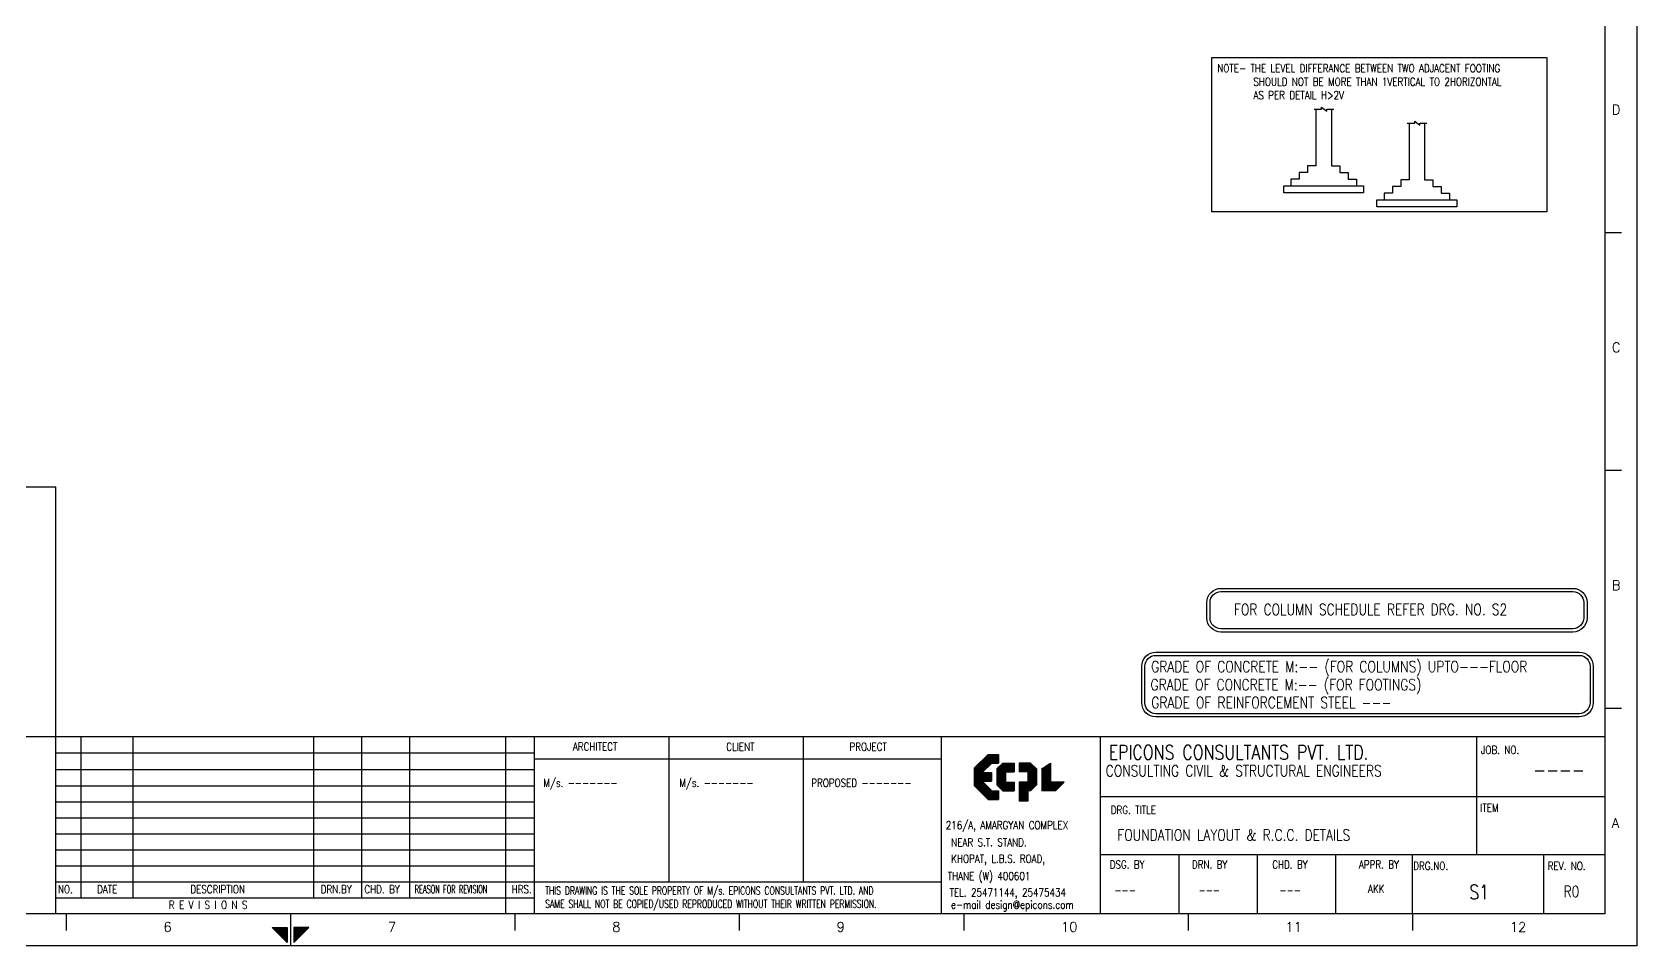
# Model space of a CAD drawing. Extents: x -93349148775 to 1048725102051, y -1180441401940 to 309370.
# Drawn here: x 1277 to 1779, y 729 to 1015 of the extents above; entities that cross this region are included whole.
import ezdxf

# ---------------------------------------------------------------- set-up
doc = ezdxf.new("R2010")
doc.units = 0
doc.header["$LTSCALE"] = 5
doc.header["$MEASUREMENT"] = 0
for name, color, linetype in [('FRAME', 6, 'Continuous'), ('HT', 8, 'Continuous'), ('LINE WORK', 4, 'Continuous'), ('LOGO', 1, 'Continuous'), ('sheet', 1, 'Continuous'), ('SUB TITLE', 3, 'Continuous'), ('TABLE FRAME', 5, 'Continuous'), ('TEXT', 4, 'Continuous'), ('TITLE', 6, 'Continuous')]:
    doc.layers.add(name, color=color, linetype=linetype)
doc.styles.add('D', font='romand.shx', dxfattribs={"height": 200})
doc.styles.add('ROMANS', font='romans.shx', dxfattribs={"width": 0.8, "height": 2.25})

# ---------------------------------------------------------------- blocks, each defined once
blk = doc.blocks.new('MID')
at = {"layer": 'sheet', "color": 2}
for p, q in [((8.94, 1.07), (4.27, 5.74)), ((4.27, 5.74), (4.27, 1.07)), ((0, 0), (10, 0)), ((4.27, 1.07), (8.94, 1.07)), ((8.94, -1.07), (4.27, -5.74)), ((4.27, -1.07), (8.94, -1.07)), ((4.27, -5.74), (4.27, -1.07))]:
    blk.add_line(p, q, dxfattribs=at)
for points in [[(4.27, 5.74), (8.94, 1.07), (4.27, 1.07)], [(4.27, -5.74), (8.94, -1.07), (4.27, -1.07)]]:
    blk.add_solid(points, dxfattribs=at)
blk = doc.blocks.new('*X31')
at = {"color": 0}
for p, q in [((97343, 4906), (98027, 5590)), ((97343, 4924), (98009, 5590)), ((97343, 4942), (97991, 5590)), ((97343, 4959), (97974, 5590)), ((97343, 4977), (97956, 5590)), ((97343, 4995), (97938, 5590)), ((97343, 5012), (97921, 5590)), ((97343, 5030), (97903, 5590)), ((97343, 5048), (97885, 5590)), ((97343, 5065), (97868, 5590)), ((97343, 5083), (97850, 5590)), ((97343, 5101), (97832, 5590)), ((97343, 5118), (97815, 5590)), ((97343, 5136), (97797, 5590)), ((97343, 5154), (97779, 5590)), ((97343, 5171), (97762, 5590)), ((97343, 5189), (97744, 5590)), ((97343, 4889), (98043, 5589)), ((97343, 4871), (98043, 5571)), ((97343, 4853), (98043, 5553)), ((97847, 5340), (98043, 5536)), ((97865, 5340), (98043, 5518)), ((97883, 5340), (98043, 5500)), ((97900, 5340), (98043, 5483)), ((97918, 5340), (98043, 5465)), ((97936, 5340), (98043, 5447)), ((97953, 5340), (98043, 5430)), ((97971, 5340), (98043, 5412)), ((97989, 5340), (98043, 5394)), ((98007, 5340), (98043, 5377)), ((98024, 5340), (98043, 5359)), ((98042, 5340), (98043, 5341)), ((97343, 4694), (97714, 5065)), ((97343, 4712), (97696, 5065)), ((97343, 4730), (97678, 5065)), ((97343, 4747), (97661, 5065)), ((97343, 4765), (97643, 5065)), ((97343, 4783), (97625, 5065)), ((97343, 4800), (97608, 5065)), ((97343, 4818), (97590, 5065)), ((97343, 4836), (97572, 5065)), ((97350, 4683), (97732, 5065)), ((97359, 4674), (97749, 5065)), ((97367, 4666), (97767, 5065)), ((97376, 4657), (97785, 5065)), ((97385, 4648), (97802, 5065)), ((97394, 4639), (97820, 5065)), ((97403, 4630), (97579, 4807)), ((97412, 4621), (97588, 4798)), ((97420, 4613), (97597, 4789)), ((97429, 4604), (97606, 4781)), ((97438, 4595), (97615, 4772)), ((97447, 4586), (97624, 4763)), ((97456, 4577), (97633, 4754)), ((97465, 4568), (97641, 4745)), ((97473, 4560), (97650, 4736)), ((97482, 4551), (97659, 4728)), ((97491, 4542), (97668, 4719)), ((97500, 4533), (97677, 4710)), ((97509, 4524), (97686, 4701)), ((97518, 4515), (97694, 4692)), ((97526, 4507), (97703, 4683)), ((97535, 4498), (97712, 4674)), ((97544, 4489), (97721, 4666)), ((97553, 4480), (97730, 4657)), ((97562, 4471), (97739, 4648)), ((97571, 4462), (97747, 4639)), ((97588, 4815), (97838, 5065)), ((97605, 4815), (97843, 5053)), ((97623, 4815), (97843, 5035)), ((97641, 4815), (97843, 5017)), ((97658, 4815), (97843, 5000)), ((97676, 4815), (97843, 4982)), ((97694, 4815), (97843, 4964)), ((97711, 4815), (97843, 4947)), ((97729, 4815), (97843, 4929)), ((97747, 4815), (97843, 4911)), ((97764, 4815), (97843, 4894)), ((97782, 4815), (97843, 4876)), ((97800, 4815), (97843, 4858)), ((97817, 4815), (97843, 4841)), ((97835, 4815), (97843, 4823)), ((97579, 4454), (97756, 4630)), ((97588, 4445), (97765, 4621)), ((97597, 4436), (97774, 4613)), ((97606, 4427), (97783, 4604)), ((97615, 4418), (97792, 4595)), ((97624, 4409), (97800, 4586)), ((97633, 4400), (97809, 4577)), ((97641, 4392), (97818, 4568)), ((97650, 4383), (97827, 4560)), ((97659, 4374), (97836, 4551)), ((97668, 4365), (97845, 4542)), ((97677, 4356), (97861, 4540)), ((97686, 4347), (97878, 4540)), ((97694, 4339), (97896, 4540)), ((97703, 4330), (97914, 4540)), ((97712, 4321), (97931, 4540)), ((97721, 4312), (97949, 4540)), ((97730, 4303), (97967, 4540)), ((97739, 4294), (97984, 4540)), ((97752, 4290), (98002, 4540)), ((97770, 4290), (98020, 4540)), ((97787, 4290), (98037, 4540)), ((97805, 4290), (98043, 4528)), ((97823, 4290), (98043, 4510)), ((97840, 4290), (98043, 4493)), ((97858, 4290), (98043, 4475)), ((97876, 4290), (98043, 4457)), ((97893, 4290), (98043, 4440)), ((97911, 4290), (98043, 4422)), ((97929, 4290), (98043, 4404)), ((97946, 4290), (98043, 4387)), ((97964, 4290), (98043, 4369)), ((97982, 4290), (98043, 4351)), ((97999, 4290), (98043, 4334)), ((98017, 4290), (98043, 4316)), ((98035, 4290), (98043, 4298))]:
    blk.add_line(p, q, dxfattribs=at)

msp = doc.modelspace()

# ---------------------------------------------------------------- hatches: boundary and pattern name
at = {"layer": 'sheet'}
h = msp.add_hatch(dxfattribs=at)
h.set_pattern_fill('ANSI31', color=2, style=0)
h.set_pattern_definition([(45, (937.17958, 728.0584), (-0.088388348, 0.088388348), [])])
h.paths.add_polyline_path([(1584.1, 786.45), (1580.55, 786.45), (1578.7, 784.61), (1578.7, 779.65), (1580.55, 777.81), (1584.1, 777.81), (1584.1, 780.51), (1581.4, 780.51), (1581.4, 783.75), (1584.1, 783.75)])
h.paths.add_polyline_path([(1597.06, 777.81), (1599.76, 780.51), (1595.44, 780.51), (1595.44, 786.45), (1592.74, 784.61), (1592.74, 777.81)])
h.paths.add_polyline_path([(1591.12, 779.65), (1591.12, 784.61), (1589.28, 786.45), (1585.72, 786.45), (1585.72, 783.75), (1588.42, 783.75), (1588.42, 780.51), (1585.72, 780.51), (1585.72, 774.57), (1588.42, 774.57), (1588.42, 777.81), (1589.28, 777.81)])

# ---------------------------------------------------------------- linework, layer by layer
at = {"layer": 'FRAME'}
for points in [[(937.62, 1323.35), (1778.62, 1323.35), (1778.62, 729.35), (937.62, 729.35)], [(1768.62, 739.35), (957.62, 739.35), (957.62, 1313.35), (1768.62, 1313.35)]]:
    msp.add_lwpolyline(points, close=True, dxfattribs=at)
at = {"layer": 'HT'}
for points in [[(1677.79, 990.6), (1680.15, 990.6), (1680.15, 991.22), (1681.73, 989.98), (1681.73, 990.6), (1683.92, 990.6)], [(1706.91, 986.23), (1709.27, 986.23), (1709.27, 986.85), (1710.85, 985.62), (1710.85, 986.23), (1713.04, 986.23)]]:
    msp.add_lwpolyline(points, dxfattribs=at)
at = {"layer": 'LINE WORK'}
for p, q in [((1678.34, 990.6), (1678.34, 972.94)), ((1683.2, 990.55), (1683.19, 972.89)), ((1707.45, 986.23), (1707.46, 968.57)), ((1712.32, 986.19), (1712.31, 968.53)), ((1678.34, 972.94), (1675.74, 972.94)), ((1675.74, 972.94), (1675.74, 970.87)), ((1683.19, 972.89), (1685.8, 972.89)), ((1685.8, 972.89), (1685.8, 970.82)), ((1670.53, 968.8), (1670.53, 966.68)), ((1673.14, 968.8), (1670.53, 968.8)), ((1675.74, 970.87), (1673.14, 970.87)), ((1673.14, 970.87), (1673.14, 968.8)), ((1673.14, 970.87), (1673.14, 968.8)), ((1685.8, 970.82), (1688.4, 970.82)), ((1688.4, 970.82), (1688.4, 968.75)), ((1688.4, 970.82), (1688.4, 968.75)), ((1688.4, 968.75), (1691.01, 968.75)), ((1691.01, 968.75), (1691.01, 966.68)), ((1704.86, 968.57), (1704.86, 966.5)), ((1707.46, 968.57), (1704.86, 968.57)), ((1712.31, 968.53), (1714.92, 968.53)), ((1714.92, 968.53), (1714.92, 966.46)), ((1699.65, 964.43), (1699.65, 962.32)), ((1702.25, 964.43), (1699.65, 964.43)), ((1704.86, 966.5), (1702.25, 966.5)), ((1702.25, 966.5), (1702.25, 964.43)), ((1702.25, 966.5), (1702.25, 964.43)), ((1714.92, 966.46), (1717.52, 966.46)), ((1717.52, 966.46), (1717.52, 964.39)), ((1717.52, 966.46), (1717.52, 964.39)), ((1717.52, 964.39), (1720.13, 964.39)), ((1720.13, 964.39), (1720.13, 962.32)), ((1395.42, 744.35), (1395.42, 794.73)), ((1476.33, 749.35), (1476.33, 794.73)), ((1518.33, 749.35), (1518.33, 794.73)), ((1728.62, 757.85), (1728.62, 794.73)), ((1434.33, 787.77), (1561.48, 787.77)), ((1611.12, 776.02), (1768.62, 776.02)), ((1611.12, 757.85), (1768.62, 757.85)), ((1635.62, 739.35), (1635.62, 757.85)), ((1660.12, 739.35), (1660.12, 757.85)), ((1684.62, 739.35), (1684.62, 757.85)), ((1708.54, 739.37), (1708.54, 757.85)), ((1749.56, 739.34), (1749.56, 757.84)), ((1284.84, 749.35), (1561.48, 749.35)), ((1284.84, 744.35), (1434.33, 744.35))]:
    msp.add_line(p, q, dxfattribs=at)
for points in [[(1668.3, 966.68), (1693.24, 966.68), (1693.24, 964.45), (1668.3, 964.45)], [(1697.42, 962.32), (1722.35, 962.32), (1722.35, 960.09), (1697.42, 960.09)]]:
    msp.add_lwpolyline(points, close=True, dxfattribs=at)
at = {"layer": 'LOGO'}
for p, q in [((1571.68, 784.83), (1576, 789.15)), ((1576, 789.15), (1579.24, 789.15)), ((1579.24, 789.15), (1579.24, 786.45)), ((1571.68, 784.83), (1571.68, 779.43)), ((1574.15, 783.48), (1577.12, 786.45)), ((1574.15, 783.48), (1577.08, 783.48)), ((1577.08, 783.48), (1577.08, 780.78)), ((1577.12, 786.45), (1579.24, 786.45)), ((1578.7, 784.61), (1580.55, 786.45)), ((1578.7, 784.61), (1578.7, 779.65)), ((1580.55, 786.45), (1584.1, 786.45)), ((1581.4, 783.75), (1581.4, 780.51)), ((1581.4, 783.75), (1584.1, 783.75)), ((1584.1, 786.45), (1584.1, 783.75)), ((1589.28, 786.45), (1585.72, 786.45)), ((1585.72, 786.45), (1585.72, 783.75)), ((1588.42, 783.75), (1585.72, 783.75)), ((1588.42, 783.75), (1588.42, 780.51)), ((1591.12, 784.61), (1589.28, 786.45)), ((1591.12, 784.61), (1591.12, 779.65)), ((1592.74, 784.61), (1595.44, 786.45)), ((1592.74, 784.61), (1592.74, 777.81)), ((1595.44, 786.45), (1595.44, 780.51)), ((1571.68, 779.43), (1576, 775.11)), ((1574.15, 780.78), (1577.12, 777.81)), ((1574.15, 780.78), (1577.08, 780.78)), ((1577.12, 777.81), (1579.24, 777.81)), ((1578.7, 779.65), (1580.55, 777.81)), ((1579.24, 777.81), (1579.24, 775.11)), ((1580.55, 777.81), (1584.1, 777.81)), ((1581.4, 780.51), (1584.1, 780.51)), ((1584.1, 780.51), (1584.1, 777.81)), ((1585.72, 780.51), (1585.72, 774.57)), ((1588.42, 780.51), (1585.72, 780.51)), ((1589.28, 777.81), (1588.42, 777.81)), ((1588.42, 777.81), (1588.42, 774.57)), ((1591.12, 779.65), (1589.28, 777.81)), ((1597.06, 777.81), (1592.74, 777.81)), ((1599.76, 780.51), (1595.44, 780.51)), ((1599.76, 780.51), (1597.06, 777.81)), ((1576, 775.11), (1579.24, 775.11)), ((1588.42, 774.57), (1585.72, 774.57))]:
    msp.add_line(p, q, dxfattribs=at)
at = {"layer": 'sheet', "color": 2}
for p, q in [((1768.61, 952.11), (1773.85, 952.11)), ((1768.61, 952.11), (1773.85, 952.11)), ((1768.61, 877.86), (1773.85, 877.86)), ((1768.61, 877.86), (1773.85, 877.86)), ((1768.61, 803.61), (1773.85, 803.61)), ((1768.61, 803.61), (1773.85, 803.61)), ((1288.04, 739.37), (1288.04, 734.13)), ((1288.04, 739.37), (1288.04, 734.13)), ((1358.12, 739.37), (1358.12, 734.13)), ((1358.12, 739.37), (1358.12, 734.13)), ((1428.2, 739.37), (1428.2, 734.13)), ((1428.2, 739.37), (1428.2, 734.13)), ((1498.29, 739.37), (1498.29, 734.13)), ((1498.29, 739.37), (1498.29, 734.13)), ((1568.37, 739.37), (1568.37, 734.13)), ((1568.37, 739.37), (1568.37, 734.13)), ((1638.45, 739.37), (1638.45, 734.13)), ((1638.45, 739.37), (1638.45, 734.13)), ((1708.54, 739.37), (1708.54, 734.13)), ((1708.54, 739.37), (1708.54, 734.13))]:
    msp.add_line(p, q, dxfattribs=at)
at = {"layer": 'sheet'}
for p, q in [((957.62, 872.66), (1284.84, 872.66)), ((1284.84, 739.66), (1284.84, 872.66)), ((957.62, 794.73), (1768.62, 794.73)), ((1434.33, 739.35), (1434.33, 794.73)), ((1561.48, 739.35), (1561.48, 794.73)), ((1611.12, 739.35), (1611.12, 794.73))]:
    msp.add_line(p, q, dxfattribs=at)
at = {"layer": 'TABLE FRAME'}
for p, q in [((1292.76, 744.35), (1292.76, 794.73)), ((1308.96, 744.35), (1308.96, 794.73)), ((1365.42, 744.35), (1365.42, 794.73)), ((1380.42, 744.35), (1380.42, 794.73)), ((1425.41, 739.35), (1425.41, 794.73)), ((1284.84, 789.61), (1434.33, 789.61)), ((1284.84, 784.48), (1434.33, 784.48)), ((1284.84, 779.35), (1434.33, 779.35)), ((1284.84, 774.35), (1434.33, 774.35)), ((1284.84, 769.35), (1434.33, 769.35)), ((1284.84, 764.35), (1434.33, 764.35)), ((1284.84, 759.35), (1434.33, 759.35)), ((1284.84, 754.35), (1434.33, 754.35))]:
    msp.add_line(p, q, dxfattribs=at)
msp.add_lwpolyline([(1645.84, 1006.75), (1750.54, 1006.75), (1750.54, 958.55), (1645.84, 958.55)], close=True, dxfattribs=at)
at = {"layer": 'TABLE FRAME', "color": 8}
msp.add_lwpolyline([(1648.71, 840.99), (1758.65, 840.99), (1758.65, 840.99, -0.414211), (1763.04, 836.6), (1763.04, 831.75, -0.414214), (1758.65, 827.36), (1648.71, 827.36), (1648.71, 827.36, -0.414209), (1644.32, 831.75), (1644.32, 836.6, -0.41422)], format="xyb", close=True, dxfattribs=at)
at = {"layer": 'TABLE FRAME'}
msp.add_lwpolyline([(1648.71, 839.99), (1758.65, 839.99), (1758.65, 839.99, -0.414211), (1762.04, 836.6), (1762.04, 831.75, -0.414214), (1758.65, 828.36), (1648.71, 828.36), (1648.71, 828.36, -0.414209), (1645.32, 831.75), (1645.32, 836.6, -0.41422)], format="xyb", close=True, dxfattribs=at)
at = {"layer": 'TABLE FRAME', "color": 8, "elevation": 1002.91}
msp.add_lwpolyline([(1628.37, 821.06), (1760.6, 821.06), (1760.6, 821.06, -0.414211), (1764.99, 816.66), (1764.99, 805.25, -0.414214), (1760.6, 800.86), (1628.37, 800.86), (1628.37, 800.86, -0.414209), (1623.98, 805.25), (1623.98, 816.66, -0.41422)], format="xyb", close=True, dxfattribs=at)
at = {"layer": 'TABLE FRAME', "elevation": 1002.91}
msp.add_lwpolyline([(1628.37, 820.06), (1760.6, 820.06), (1760.6, 820.06, -0.414211), (1763.99, 816.66), (1763.99, 805.25, -0.414214), (1760.6, 801.86), (1628.37, 801.86), (1628.37, 801.86, -0.414209), (1624.98, 805.25), (1624.98, 816.66, -0.41422)], format="xyb", close=True, dxfattribs=at)

# ---------------------------------------------------------------- block references
at = {"layer": 'LOGO', "color": 2, "xscale": 0.010810546875, "yscale": 0.010810546875, "zscale": 0.0108}
msp.add_blockref('*X31', (519.35, 728.73), dxfattribs=at)
at = {"layer": 'sheet', "color": 2, "xscale": -1, "rotation": 90}
msp.add_blockref('MID', (1358.12, 739.35), dxfattribs=at)
msp.add_blockref('MID', (1358.12, 739.35), dxfattribs=at)

# ---------------------------------------------------------------- texts
at = {"layer": 'sheet', "style": 'ROMANS'}
for s, p in [('D', (1770.8, 988.97)), ('C', (1770.8, 914.72)), ('B', (1770.8, 840.47)), ('A', (1770.8, 766.22)), ('6', (1318.43, 733.78)), ('7', (1388.51, 733.78)), ('8', (1458.59, 733.78)), ('9', (1528.68, 733.78)), ('10', (1598.76, 733.78)), ('11', (1668.84, 733.78)), ('12', (1738.93, 733.78))]:
    msp.add_text(s, height=3, dxfattribs=at).set_placement(p)
at = {"layer": 'SUB TITLE', "width": 0.8}
for s, height, style, p in [('FOR COLUMN SCHEDULE REFER DRG. NO. S2', 3.5, 'ROMANS', (1652.78, 832.63, 1002.91)), ('GRADE OF CONCRETE M:-- (FOR COLUMNS) UPTO---FLOOR', 3.5, 'ROMANS', (1626.91, 814.8, 501.46)), ('GRADE OF CONCRETE M:-- (FOR FOOTINGS)', 3.5, 'ROMANS', (1626.71, 809.16, 501.46)), ('GRADE OF REINFORCEMENT STEEL ---', 3.5, 'ROMANS', (1626.98, 803.57, 1002.91)), (' CONSULTING CIVIL & STRUCTURAL ENGINEERS', 3.5, 'ROMANS', (1610.81, 782.24)), ('FOUNDATION LAYOUT & R.C.C. DETAILS', 3.5, 'ROMANS', (1616.36, 762.23)), ('R0', 3.5, 'ROMANS', (1755.69, 744.58)), ('R E V I S I O N S', 2.5, 'D', (1320.14, 740.9))]:
    msp.add_text(s, height=height, dxfattribs=dict(at, style=style)).set_placement(p)
at = {"layer": 'TEXT', "style": 'ROMANS'}
for s, width, p in [('NOTE- THE LEVEL DIFFERANCE BETWEEN TWO ADJACENT FOOTING', 0.8, (1647.57, 1002.12)), ('SHOULD NOT BE MORE THAN 1VERTICAL TO 2HORIZONTAL ', 0.8, (1658.85, 997.93)), ('AS PER DETAIL H>2V', 0.8, (1658.85, 993.74)), (' ARCHITECT', 0.8, (1444.94, 790.33)), (' CLIENT', 0.8, (1492.84, 790.29)), (' PROJECT', 0.8, (1531.34, 790.29)), (' JOB. NO.', 0.8, (1728.56, 789.3)), ('M/s. -------', 0.8, (1437.08, 779)), ('M/s. -------', 0.8, (1479.53, 779)), ('PROPOSED -------', 0.8, (1520.76, 779)), (' DRG. TITLE', 0.8, (1612.93, 770.56)), ('ITEM', 0.8, (1729.69, 771.21)), (' 216/A, AMARGYAN COMPLEX', 0.8, (1561.41, 765.8)), ('NEAR S.T. STAND.', 0.8, (1564.47, 760.43)), ('KHOPAT, L.B.S. ROAD, ', 0.8, (1564.47, 755.32)), (' THANE (W) 400601', 0.8, (1562.01, 749.92)), (' DSG. BY', 0.8, (1612.61, 753.51)), (' DRN. BY', 0.8, (1638.27, 753.51)), (' CHD. BY', 0.8, (1663.36, 753.51)), ('APPR. BY', 0.8, (1691.79, 753.52)), (' DRG.NO.', 0.8, (1707.4, 753.07)), ('  REV. NO.', 0.8, (1748.02, 753.07)), ('NO.', 0.8, (1285.49, 745.79)), ('DATE', 0.8, (1297.71, 745.79)), ('DESCRIPTION', 0.8, (1326.84, 745.79)), ('DRN.BY', 0.8, (1367.55, 745.79)), ('CHD. BY', 0.8, (1381.19, 745.79)), ('REASON FOR REVISION', 0.6, (1396.89, 745.79)), ('HRS.', 0.8, (1427.2, 745.79)), ('THIS DRAWING IS THE SOLE PROPERTY OF M/s. EPICONS CONSULTANTS PVT. LTD. AND', 0.7, (1437.66, 745.35)), (' TEL. 25471144, 25475434', 0.8, (1562.58, 744.81)), ('AKK', 0.8, (1694.63, 745.92)), ('SAME SHALL NOT BE COPIED/USED REPRODUCED WITHOUT THEIR WRITTEN PERMISSION.', 0.7, (1437.66, 741.21)), ('e-mail design@epicons.com', 0.8, (1564.4, 740.97)), ('---', 0.8, (1615.44, 745.45)), ('---', 0.8, (1641.73, 745.45)), ('---', 0.8, (1666.98, 745.45))]:
    msp.add_text(s, height=2.5, dxfattribs=dict(at, width=width)).set_placement(p)
at = {"layer": 'TITLE', "style": 'ROMANS', "width": 0.8}
for s, p in [('EPICONS CONSULTANTS PVT. LTD.', (1613.66, 787.57)), ('----', (1746.26, 782.07)), ('S1', (1726.29, 743.95))]:
    msp.add_text(s, height=4.5, dxfattribs=at).set_placement(p)

doc.saveas('drawing.dxf')
